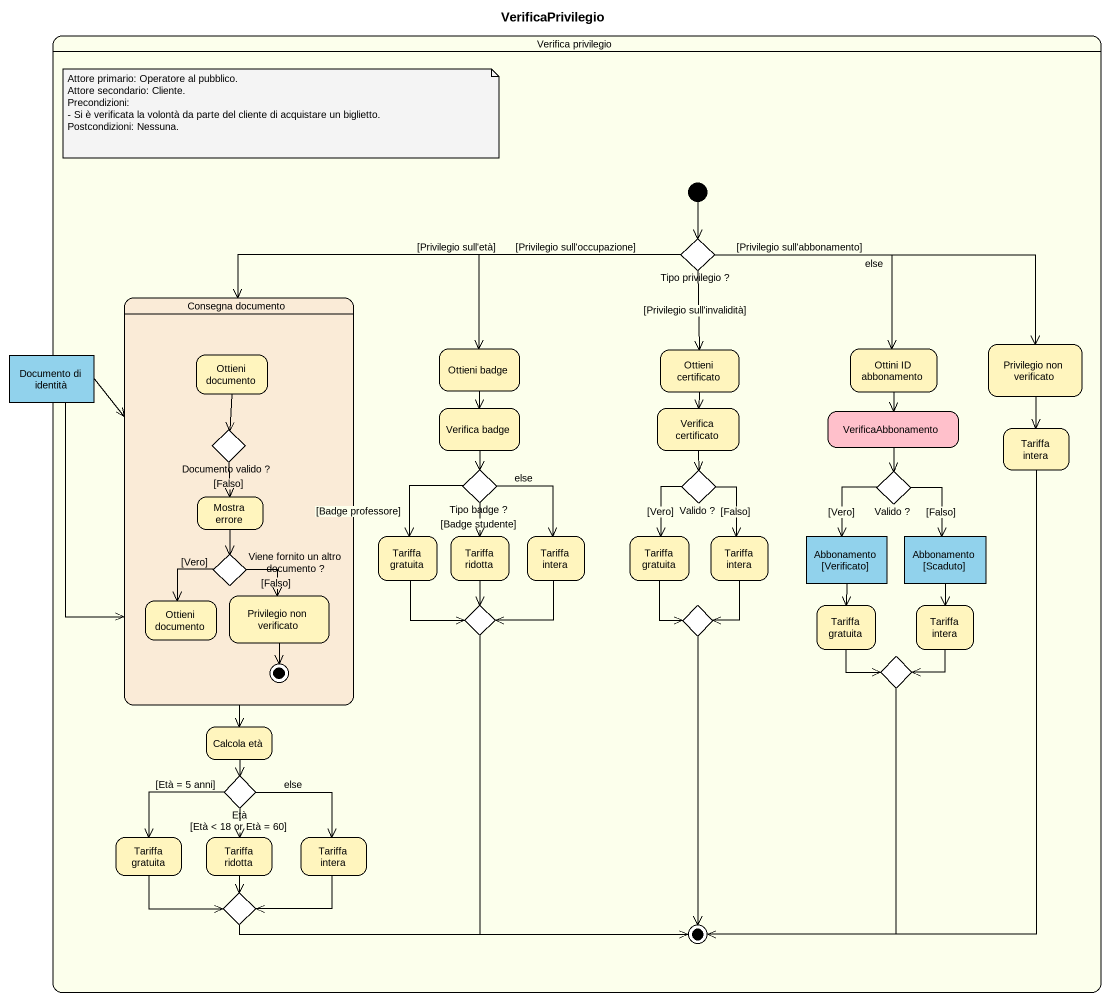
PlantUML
@startuml
title VerificaPrivilegio
hide empty description
state "Verifica privilegio" as Verifica_privilegio #FCFFEC {
  state "Tipo privilegio ?" as Tipo_privilegio <<choice>> #85F4A3
  state "Consegna documento" as Consegna_documento #FAEBD7 {
    state "Ottieni documento" as Ottieni_documento #FFF5BE
    state "Documento valido ?" as Documento_valido <<choice>> #85F4A3
    state "Mostra errore" as Mostra_errore #FFF5BE
    state "Viene fornito un altro documento ?" as Viene_fornito_un_altro <<choice>> #85F4A3
    state "Ottieni documento" as Ottieni_documento_2 #FFF5BE
    state "Privilegio non verificato" as Privilegio_non_verificato_2 #FFF5BE
    Privilegio_non_verificato_2 --> [*]
  }
  state "Privilegio non verificato" as Privilegio_non_verificato #FFF5BE
  state "Ottieni badge" as Ottieni_badge #FFF5BE
  state "Ottieni certificato" as Ottieni_certificato #FFF5BE
  state "Ottini ID abbonamento" as Ottini_ID_abbonamento #FFF5BE
  state "Verifica badge" as Verifica_badge #FFF5BE
  state "Verifica certificato" as Verifica_certificato #FFF5BE
  state VerificaAbbonamento #FFC0CB
  state "Tariffa intera" as Tariffa_intera #FFF5BE
  state "Tipo badge ?" as Tipo_badge <<choice>> #85F4A3
  state "Valido ?" as Valido <<choice>> #85F4A3
  state "Valido ?" as Valido_2 <<choice>> #85F4A3
  state "Tariffa gratuita" as Tariffa_gratuita #FFF5BE
  state "Tariffa ridotta" as Tariffa_ridotta #FFF5BE
  state "Tariffa intera" as Tariffa_intera_2 #FFF5BE
  state "Tariffa gratuita" as Tariffa_gratuita_2 #FFF5BE
  state "Tariffa intera" as Tariffa_intera_3 #FFF5BE
  state "Abbonamento [Verificato]" as Abbonamento_Verificato <<object>> #91D2EC
  state "Abbonamento [Scaduto]" as Abbonamento_Scaduto <<object>> #91D2EC
  state choice1 <<choice>> #85F4A3
  state choice2 <<choice>> #85F4A3
  state "Tariffa gratuita" as Tariffa_gratuita_3 #FFF5BE
  state "Tariffa intera" as Tariffa_intera_4 #FFF5BE
  state choice3 <<choice>> #85F4A3
  state "Calcola età" as Calcola_età #FFF5BE
  state Età <<choice>> #85F4A3
  state "Tariffa gratuita" as Tariffa_gratuita_4 #FFF5BE
  state "Tariffa ridotta" as Tariffa_ridotta_2 #FFF5BE
  state "Tariffa intera" as Tariffa_intera_5 #FFF5BE
  state choice4 <<choice>> #85F4A3
  [*] --> Tipo_privilegio
  Tariffa_intera --> [*]
  choice1 --> [*]
  choice2 --> [*]
  choice3 --> [*]
  choice4 -right-> [*]
}
state "Documento di identità" as Documento_di_identità <<object>> #91D2EC
Tipo_privilegio -left-> Consegna_documento : [Privilegio sull'età]
Tipo_privilegio -right-> Privilegio_non_verificato : else
Tipo_privilegio -left-> Ottieni_badge : [Privilegio sull'occupazione]
Tipo_privilegio --> Ottieni_certificato : [Privilegio sull'invalidità]
Tipo_privilegio -right-> Ottini_ID_abbonamento : [Privilegio sull'abbonamento]
Consegna_documento --> Calcola_età
Privilegio_non_verificato --> Tariffa_intera
Documento_di_identità --> Consegna_documento
Documento_di_identità --> Consegna_documento
Ottieni_documento --> Documento_valido
Ottieni_badge --> Verifica_badge
Ottieni_certificato --> Verifica_certificato
Ottini_ID_abbonamento --> VerificaAbbonamento
Documento_valido --> Mostra_errore : [Falso]
Verifica_badge --> Tipo_badge
Verifica_certificato --> Valido
VerificaAbbonamento --> Valido_2
Tipo_badge --> Tariffa_gratuita : [Badge professore]
Tipo_badge --> Tariffa_ridotta : [Badge studente]
Tipo_badge --> Tariffa_intera_2 : else
Valido --> Tariffa_gratuita_2 : [Vero]
Valido --> Tariffa_intera_3 : [Falso]
Valido_2 --> Abbonamento_Verificato : [Vero]
Valido_2 --> Abbonamento_Scaduto : [Falso]
Mostra_errore --> Viene_fornito_un_altro
Viene_fornito_un_altro --> Ottieni_documento_2 : [Vero]
Viene_fornito_un_altro --> Privilegio_non_verificato_2 : [Falso]
Tariffa_gratuita --> choice1
Tariffa_ridotta --> choice1
Tariffa_intera_2 --> choice1
Tariffa_gratuita_2 --> choice2
Tariffa_intera_3 --> choice2
Abbonamento_Verificato --> Tariffa_gratuita_3
Abbonamento_Scaduto --> Tariffa_intera_4
Tariffa_gratuita_3 --> choice3
Tariffa_intera_4 --> choice3
Calcola_età --> Età
Età --> Tariffa_gratuita_4 : [Età = 5 anni]
Età --> Tariffa_ridotta_2 : [Età < 18 or Età = 60]
Età --> Tariffa_intera_5 : else
Tariffa_gratuita_4 -right-> choice4
Tariffa_ridotta_2 --> choice4
Tariffa_intera_5 -left-> choice4
note as N1
  Attore primario: Operatore al pubblico.
  Attore secondario: Cliente.
  Precondizioni:
  - Si è verificata la volontà da parte del cliente di acquistare un biglietto.
  Postcondizioni: Nessuna.
end note
@enduml
